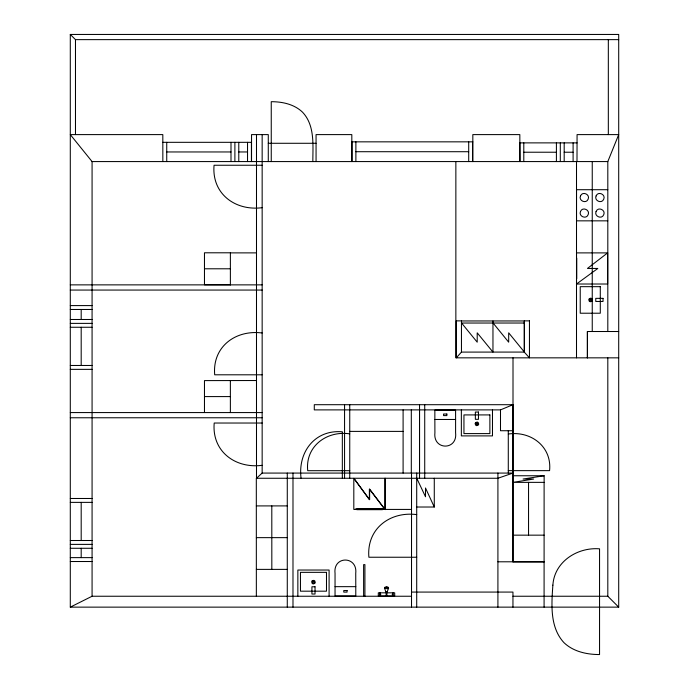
<?xml version="1.0" encoding="UTF-8"?>
<svg xmlns="http://www.w3.org/2000/svg" width="689" height="689" viewBox="0 0 689 689"><rect width="100%" height="100%" fill="white"/><g stroke="black" fill="none" stroke-linecap="round" stroke-linejoin="round"><path stroke-width="1.03" d="M576.504 357.841L576.512 161.579M607.81 331.512L607.81 161.57L618.705 134.605L577.072 134.605L576.994 161.579M461.458 352.096L456.273 357.841L456.273 320.867L461.458 320.867L461.458 352.096L524.389 352.079L524.389 320.953L461.458 320.962M256.351 596.218L256.317 478.261L497.914 478.261L512.952 473.076L262.156 473.076L256.497 478.261L256.497 134.605M607.629 252.889L587.45 268.452L597.828 268.452L576.512 284.014L576.512 252.889L607.629 252.889L607.629 284.014L576.512 284.014M70.295 607.138L618.705 607.138L618.705 34.45L70.295 34.45L70.295 607.138L92.076 596.243L411.522 596.243M513.012 404.701L314.287 404.701L314.287 409.886L500.498 409.886L512.952 404.701L512.952 561.793M544.138 475.763L523.072 479.044L533.656 479.044L513.012 482.36L544.138 482.36L544.138 475.754L513.012 475.754M70.295 34.45L75.48 39.635L618.705 39.635M351.821 141.839L472.826 141.839M162.819 142.322L251.545 142.322M577.072 142.881L519.833 142.881L519.902 161.579L519.833 134.605L472.826 134.605L472.826 161.579M268.279 143.286L316.062 143.286M355.886 151.709L468.701 151.709M166.738 151.959L230.996 151.959M238.782 151.959L247.532 151.959M523.795 152.226L556.411 152.226M564.188 152.226L573.102 152.226M162.845 161.579L162.819 134.605L70.295 134.605L92.076 161.579L607.81 161.57M262.156 165.248L214.055 165.248C211.575 193.764 235.285 211.178 262.156 207.69M607.801 189.708L576.521 189.708L576.521 220.842L607.801 220.842M230.376 252.88L256.515 252.88M204.469 268.788L230.376 268.788M230.376 284.781L204.469 284.781L204.469 252.794L230.376 252.794L230.376 284.867M70.295 284.867L262.156 284.867M70.295 290.06L262.156 290.06M70.295 305.589L92.076 305.589M70.295 309.473L92.076 309.473M70.295 319.489L92.076 319.489M461.458 323.038L524.389 323.029M70.295 323.382L92.076 323.382M70.295 327.266L92.076 327.266M618.705 331.512L587.321 331.512L587.321 357.841M262.156 332.985C235.664 329.531 212.246 346.662 214.692 374.799L262.156 374.807M618.705 357.841L455.86 357.841L455.86 161.579M70.295 365.471L92.076 365.471M70.295 369.364L92.076 369.364M204.469 412.582L204.469 380.604L256.48 380.526M204.469 396.588L230.376 396.588M70.295 412.573L262.156 412.573M70.295 417.767L262.156 417.767M434.854 419.472L434.905 432.83C432.942 450.425 457.694 450.563 455.593 432.83L455.593 410.144L434.854 410.144L434.854 419.472L455.593 419.472M262.156 423.029L214.201 423.029C211.73 451.459 235.38 468.804 262.156 465.325M512.952 430.728L500.498 430.728L500.498 409.886M349.702 431.392L403.099 431.392M349.745 433.846C326.862 430.401 305.141 446.274 307.716 470.69L349.745 470.69M508.284 434.018C530.918 430.694 552.087 446.661 549.572 470.639L508.284 470.639M70.295 498.483L92.076 498.483M70.295 502.376L92.076 502.376M256.317 505.915L287.253 505.907M416.742 507.018L434.277 507.018L434.277 478.261M355.214 509.111L383.532 509.111M384.936 509.421L353.81 509.421L353.81 478.295L369.373 499.568L369.373 489.087L384.936 509.421L384.936 478.295M411.522 509.421L385.194 509.421L385.194 478.295M416.707 514.597C389.845 511.186 366.419 528.885 368.882 557.237L416.707 557.246M512.978 535.155L544.112 535.155M256.36 537.644L287.279 537.644M70.295 540.503L92.076 540.503M70.295 544.388L92.076 544.388M70.295 548.28L92.076 548.28M70.295 557.625L92.076 557.625M70.295 561.518L92.076 561.518M497.914 561.793L544.086 561.793M544.103 561.88L512.978 561.88L513.012 357.841M256.351 569.381L287.279 569.381M335.043 586.658L355.782 586.658L355.782 595.985L335.043 595.985L335.043 573.3C332.933 555.567 357.694 555.704 355.739 573.3L355.782 586.658M385.823 591.834L387.227 591.834M411.522 592.075L512.952 592.075L512.952 607.138M385.823 592.824L378.304 592.824L378.304 595.985L394.694 595.985L394.694 592.824L387.227 592.824M512.952 596.243L607.81 596.243L618.705 607.138M524.389 352.079L508.68 332.83L508.68 342.175L492.962 322.874M461.458 322.883L477.21 342.183L477.21 332.839L492.962 352.088L492.962 320.953M385.194 509.627L369.631 489.121L369.631 499.74L354.077 478.554M416.742 478.261L425.509 496.76L425.509 487.993L434.277 507.018M608.327 39.635L608.327 134.605M607.81 357.841L607.81 596.243M592.247 161.57L592.247 331.512M587.484 331.512L587.484 357.841M576.719 258.074L576.719 278.726M573.102 142.881L573.102 161.579M564.188 142.881L564.188 161.579M560.303 142.881L560.303 161.579M556.411 142.881L556.411 161.579M544.112 482.36L544.086 607.138M528.549 482.36L528.549 535.155M523.795 142.881L523.795 161.579M508.284 430.728L508.284 473.076M497.914 473.076L497.914 607.138M492.48 409.886L492.48 435.896L461.354 435.896L461.354 409.886M472.585 141.839L472.585 161.579M468.701 141.848L468.701 161.579M424.725 404.701L424.725 478.261M419.541 404.701L419.541 478.261M419.515 409.886L419.515 473.085M416.707 473.076L416.707 607.138M411.522 473.076L411.522 607.138M411.307 409.886L411.307 473.093M403.099 409.886L403.099 473.085M393.031 592.824L393.031 595.985M387.227 595.985C385.694 592.747 388.544 590.137 388.441 587.398L386.684 586.649L384.6 587.398C384.54 590.129 387.321 592.755 385.823 595.985M364.92 596.243L364.92 564.627L363.62 564.627L363.62 596.243M355.886 141.848L355.886 161.579M351.993 141.839L351.993 161.579M351.821 161.579L351.821 134.605L316.062 134.605L316.062 161.579M349.745 404.701L349.745 478.261M344.56 404.701L344.56 478.261M342.338 478.261L342.338 431.805C314.795 429.411 297.734 452.217 301.067 478.261M329.092 596.209L329.092 570.036L297.855 570.036L297.855 596.209M312.84 161.579C312.849 144.948 315.002 125.26 302.445 112.1C294.151 104.211 282.378 101.688 271.251 101.696L271.259 161.579M292.989 473.076L292.989 607.138M287.279 473.076L287.279 607.138M271.828 569.381L271.802 505.907M268.279 161.579L268.279 134.605L251.545 134.605L251.545 161.579M262.156 134.605L262.156 473.076M251.416 142.322L251.416 161.579M247.532 142.33L247.532 161.579M238.782 142.33L238.782 161.579M234.889 142.322L234.889 161.579M230.996 142.33L230.996 161.579M230.367 380.526L230.376 412.582M166.738 142.33L166.738 161.579M92.076 161.579L92.076 596.243M81.19 309.473L81.19 319.489M81.19 327.266L81.19 365.471M81.19 502.376L81.19 540.503M81.19 548.28L81.19 557.625M75.48 39.635L75.48 134.605M552.879 585.133C551.493 604.511 549.727 627.3 563.998 642.699C573.446 651.682 586.873 654.559 599.551 654.55L599.551 548.832C577.442 547.049 554.352 561.656 552.879 585.133M580.5 195.926C578.295 200.654 586.21 204.245 588.148 199.155C590.361 194.436 582.438 190.836 580.5 195.926M580.5 211.463C578.295 216.191 586.21 219.782 588.148 214.692C590.361 209.964 582.438 206.373 580.5 211.463M596.097 195.926C593.892 200.654 601.807 204.245 603.745 199.155C605.958 194.436 598.035 190.836 596.097 195.926M596.097 211.463C593.892 216.191 601.807 219.782 603.745 214.692C605.958 209.973 598.035 206.373 596.097 211.463M589.818 299.207L589.818 300.68L591.291 300.68L591.291 299.207L589.818 299.207M592.368 300.266L591.842 301.231L590.232 301.756L589.267 301.231L588.742 299.62L589.267 298.656L590.878 298.13L591.842 298.656L592.368 300.266M312.186 580.87L311.661 581.835L312.186 583.445L313.151 583.979L314.761 583.445L315.286 582.481L314.761 580.87L313.788 580.345L312.186 580.87M312.737 581.421L312.737 582.894L314.21 582.894L314.21 581.421L312.737 581.421M475.625 422.564L475.1 423.528L475.625 425.13L476.59 425.664L478.2 425.13L478.726 424.166L478.2 422.564L477.236 422.03L475.625 422.564M476.177 423.115L476.177 424.579L477.649 424.579L477.649 423.115L476.177 423.115M384.445 588.285C392.497 589.965 386.796 585.521 384.445 588.285M392.394 594.633C391.455 593.823 394.005 594.374 392.394 594.633M380.225 594.323C380.259 595.175 381.62 593.806 380.225 594.323M600.291 286.667L580.233 286.667L580.233 313.219L600.291 313.219L600.291 286.667M603.03 298.354L595.77 298.354L595.77 301.463L603.03 301.463L603.03 298.354M529.453 320.867L524.269 320.867L524.269 352.096L529.453 357.841L529.453 320.867M478.467 412.056L475.358 412.056L475.358 419.317L478.467 419.317L478.467 412.056M446.868 414.02L443.57 414.02L443.57 415.596L446.868 415.596L446.868 414.02M489.879 414.916L463.947 414.916L463.947 433.596L489.879 433.596L489.879 414.916M382.447 508.801L356.824 508.801L356.824 509.679L382.447 509.679L382.447 508.801M326.491 572.344L300.456 572.344L300.456 591.179L326.491 591.179L326.491 572.344M315.037 586.77L311.919 586.77L311.919 594.03L315.037 594.03L315.037 586.77M347.067 590.533L343.768 590.533L343.768 592.109L347.067 592.109L347.067 590.533M380.07 595.985L380.07 592.824L380.018 595.985"/></g></svg>
